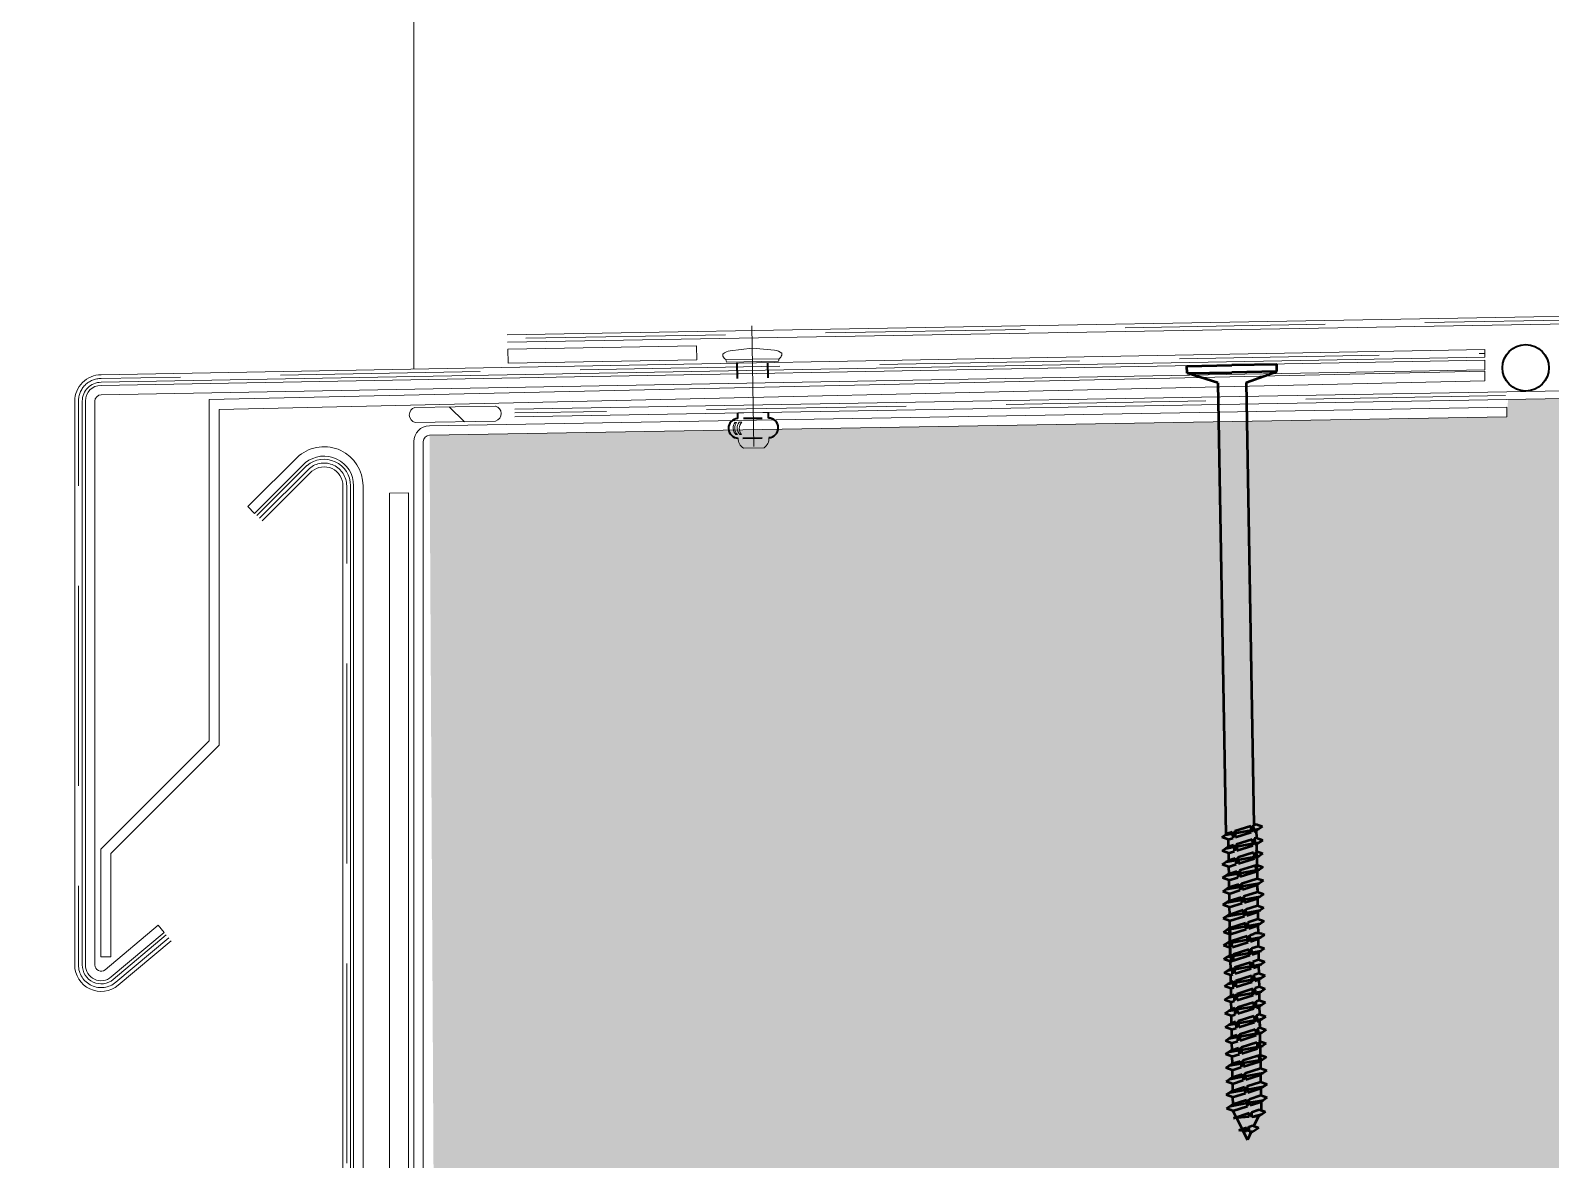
# Model space of a CAD drawing. Header units: millimetres. Extents: x -54677 to 188015, y -4000 to 32873.
# Drawn here: x 182724.5 to 182966, y 31938.6 to 32117.9 of the extents above; entities that cross this region are included whole.
import ezdxf

# ---------------------------------------------------------------- set-up
doc = ezdxf.new("R2010")
doc.units = ezdxf.units.MM
doc.header["$MEASUREMENT"] = 0
doc.linetypes.add('HIDDEN', pattern=[47.625, 31.75, -15.875])
for name, color, linetype, lineweight in [('2D Layer_Pen_No__1', 7, 'Continuous', 13), ('2D Layer_Pen_No__101', 252, 'Continuous', 15), ('2D Layer_Pen_No__128', 255, 'Continuous', 0), ('2D Layer_Pen_No__2', 8, 'Continuous', 15), ('2D Layer_Pen_No__3', 7, 'Continuous', 18), ('2D Layer_Pen_No__8', 7, 'Continuous', 35), ('2D Layer_Pen_No__9', 7, 'Continuous', 13), ('New_2D Layer_Pen_No__87', 8, 'Continuous', 20)]:
    doc.layers.add(name, color=color, linetype=linetype, lineweight=lineweight)
doc.layers.add('2D Layer_Pen_No__30', color=7, linetype='Continuous', lineweight=50, true_color=0x2a2a2a)

msp = doc.modelspace()

# ---------------------------------------------------------------- hatches: boundary and pattern name
at = {"layer": '2D Layer_Pen_No__1', "linetype": 'Continuous'}
h = msp.add_hatch(dxfattribs=at)
h.set_pattern_fill('ANSI31_0002', color=256, style=0, pattern_type=2)
h.set_pattern_definition([(46, (176604.4, 34895.2), (-885.01, 854.65), [])])
h.paths.add_polyline_path([(182800.33, 32067.29), (182800.37, 32065.09), (182830.36, 32065.61), (182830.33, 32067.81)])
at = {"layer": '2D Layer_Pen_No__101', "linetype": 'Continuous'}
h = msp.add_hatch(dxfattribs=at)
h.set_pattern_fill('AR_SAND_0002', color=256, style=0, pattern_type=2)
h.set_pattern_definition([(37.5, (160184.873, 11417.1086), (-0.2519482, 7.7065243), [0, -6.079392, 0, -6.79932, 0, -6.49935]), (7.5, (160184.873, 11417.109), (7.078399, 11.2874554), [0, -3.279672, 0, -5.479452, 0, -2.09979]), (327.5, (160179.953, 11417.1086), (12.4553218, 0.022634), [0, -1.9998, 0, -7.19928, 0, -9.39906]), (317.5, (160179.953, 11417.109), (12.023304, 3.5103512), [0, -0.9999, 0, -4.719528, 0, -5.39946])])
h.paths.add_polyline_path([(182787.9, 32053.61), (182788.67, 31912.5), (185937.93, 31951.94), (185937.61, 31977.19), (185937.58, 31977.17), (185935.88, 31978.87), (185935.82, 31983.63), (185934.87, 31984.24), (185935.81, 31984.62), (185935.79, 31986.16), (185935.77, 31986.17), (185934.82, 31986.77), (185935.76, 31987.15), (185935.74, 31988.7), (185934.79, 31989.31), (185935.73, 31989.68), (185935.71, 31991.24), (185934.75, 31991.84), (185935.7, 31992.22), (185935.68, 31993.77), (185934.72, 31994.38), (185935.66, 31994.76), (185935.65, 31996.31), (185934.69, 31996.92), (185935.63, 31997.29), (185935.61, 31998.85), (185934.66, 31999.45), (185935.6, 31999.83), (185935.58, 32001.38), (185934.63, 32001.99), (185935.57, 32002.36), (185935.55, 32003.92), (185934.6, 32004.52), (185935.54, 32004.9), (185935.52, 32006.45), (185934.56, 32007.06), (185935.51, 32007.43), (185935.49, 32008.99), (185934.53, 32009.59), (185935.47, 32009.97), (185935.45, 32011.53), (185934.5, 32012.13), (185935.44, 32012.51), (185935.42, 32014.06), (185934.47, 32014.67), (185935.41, 32015.04), (185935.39, 32016.6), (185934.44, 32017.2), (185935.38, 32017.58), (185935.36, 32019.13), (185934.4, 32019.74), (185935.35, 32020.11), (185935.33, 32021.67), (185934.37, 32022.27), (185935.32, 32022.65), (185935.3, 32024.2), (185934.34, 32024.81), (185935.28, 32025.18), (185935.26, 32026.74), (185934.31, 32027.35), (185935.25, 32027.72), (185935.23, 32029.28), (185934.28, 32029.88), (185935.22, 32030.26), (185935.2, 32031.81), (185934.25, 32032.42), (185935.19, 32032.79), (185935.17, 32034.06), (185934.22, 32034.66), (185935.16, 32035.04), (185935.14, 32036.6), (185934.19, 32037.2), (185935.13, 32037.58), (185935.11, 32039.13), (185934.15, 32039.74), (185935.1, 32040.11), (185935.08, 32041.67), (185934.12, 32042.27), (185935.07, 32042.65), (185935.05, 32044.2), (185934.09, 32044.81), (185935.03, 32045.18), (185935.01, 32046.74), (185934.34, 32047.17), (185933.66, 32047.16), (185931.27, 32059.39), (185930.8, 32096.94), (182959.27, 32059.32), (182959.1, 32056.57)])
at = {"layer": '2D Layer_Pen_No__128', "linetype": 'Continuous'}
h = msp.add_hatch(dxfattribs=at)
h.set_pattern_fill('ANSI37_0002', color=256, style=0, pattern_type=2)
h.set_pattern_definition([(46, (180119.206, 32607.867), (-45.6781, 44.1108), []), (136, (180119.206, 32607.867), (44.1108, 45.6781), [])])
h.paths.add_polyline_path([(182798.4, 32055.86, 0.763852), (182798.36, 32058.26), (182785.59, 32058.04, 0.763852), (182785.63, 32055.64)])
at = {"layer": '2D Layer_Pen_No__8', "linetype": 'Continuous'}
h = msp.add_hatch(dxfattribs=at)
h.set_pattern_fill('ANSI31_0002', color=256, style=0, pattern_type=2)
h.set_pattern_definition([(225, (184527.1, 31341.8), (-267.775, 267.775), [])])
h.paths.add_polyline_path([(182965.76, 32064.32, 1), (182958.38, 32064.32, 1)])

# ---------------------------------------------------------------- linework, layer by layer
at = {"layer": '2D Layer_Pen_No__1', "linetype": 'Continuous'}
for p, q in [((182830.33, 32067.81), (182800.33, 32067.29)), ((182830.33, 32067.81), (182830.36, 32065.61)), ((182800.33, 32067.29), (182800.37, 32065.09)), ((182800.37, 32065.09), (182830.36, 32065.61)), ((183244.57, 32065.5), (182801.43, 32057.76)), ((182955.59, 32067.22), (182955.59, 32066.02)), ((183244.59, 32064.3), (182801.45, 32056.56))]:
    msp.add_line(p, q, dxfattribs=at)
at = {"layer": '2D Layer_Pen_No__1', "linetype": 'Continuous', "flags": 128}
for points in [[(183071.55, 32068.62), (183008.14, 32068.66), (183004.62, 32069.25), (183001.21, 32072.47, 0.19597), (182999.66, 32073.07), (182800.26, 32069.59)], [(183071.57, 32067.42), (183008.25, 32067.46, -0.025949), (183008.04, 32067.47), (183004.07, 32068.12), (183000.35, 32071.63, 0.19597), (182999.72, 32071.87), (182800.29, 32068.39)], [(182746.85, 31973.34), (182738.42, 31966.27, -0.63707), (182731.52, 31969.49), (182731.52, 32059.04, -0.414214), (182735.72, 32063.24), (182955.59, 32067.22)], [(182746.07, 31974.26), (182737.65, 31967.19, -0.63707), (182732.72, 31969.49), (182732.72, 32059.04, -0.414214), (182735.72, 32062.04), (182955.59, 32066.02)], [(182768.44, 32048.82, -0.63707), (182775.34, 32045.6), (182775.34, 31850.46), (182591.55, 31850.46), (182591.55, 32036.46), (182604.55, 32036.46)], [(182761.31, 32040.01), (182769.21, 32047.9, -0.63707), (182774.14, 32045.6), (182774.14, 31851.66), (182592.75, 31851.66), (182592.75, 32035.26), (182604.55, 32035.26)]]:
    msp.add_lwpolyline(points, format="xyb", dxfattribs=at)
at = {"layer": '2D Layer_Pen_No__1', "linetype": 'HIDDEN', "flags": 128}
for points in [[(183071.56, 32068.02), (183008.17, 32068.06), (183004.35, 32068.69), (183000.79, 32072.04, 0.19597), (182999.67, 32072.47), (182800.27, 32068.99)], [(182746.46, 31973.8), (182738.04, 31966.73, -0.63707), (182732.12, 31969.49), (182732.12, 32059.04, -0.414214), (182735.72, 32062.64), (182955.59, 32066.62)], [(182760.88, 32040.44), (182768.82, 32048.36, -0.63707), (182774.74, 32045.6), (182774.74, 31851.06), (182592.15, 31851.06), (182592.15, 32035.86), (182604.55, 32035.86)]]:
    msp.add_lwpolyline(points, format="xyb", dxfattribs=at)
msp.add_lwpolyline([(183244.58, 32064.9), (182801.44, 32057.16)], dxfattribs=at)
at = {"layer": '2D Layer_Pen_No__1', "linetype": 'Continuous', "flags": 128}
msp.add_lwpolyline([(182760.46, 32040.86), (182768.43, 32048.8)], dxfattribs=at)
at = {"layer": '2D Layer_Pen_No__2', "linetype": 'Continuous'}
for p, q in [((182781.55, 32044.41), (182784.55, 32044.46)), ((182781.55, 31846.46), (182781.55, 32044.41)), ((182784.55, 32044.46), (182784.55, 31843.46))]:
    msp.add_line(p, q, dxfattribs=at)
at = {"layer": '2D Layer_Pen_No__2', "linetype": 'Continuous', "flags": 128}
msp.add_lwpolyline([(182786.91, 31893.7), (182786.91, 32052.61, -0.409111), (182787.9, 32053.61), (182959.1, 32056.57), (182959.07, 32058.07), (182787.87, 32055.11, 0.409111), (182785.41, 32052.61), (182785.41, 31893.7)], format="xyb", close=True, dxfattribs=at)
at = {"layer": '2D Layer_Pen_No__3', "linetype": 'Continuous'}
for p, q in [((182735.72, 32061.54), (182955.59, 32065.52)), ((182955.59, 32065.52), (182955.59, 32064.02)), ((182955.59, 32064.02), (182735.72, 32060.04)), ((182752.89, 32059.31), (182955.59, 32063.81)), ((182955.59, 32063.81), (182955.59, 32062.27)), ((182754.49, 32057.71), (182955.59, 32062.27)), ((182733.22, 31969.49), (182733.22, 32059.04)), ((182734.72, 32059.04), (182734.72, 31969.49)), ((182752.89, 32059.31), (182752.89, 32005.07)), ((182754.49, 32004.41), (182754.49, 32057.71)), ((182759.05, 32042.28), (182760.11, 32041.21)), ((182752.89, 32005.07), (182735.67, 31987.86)), ((182737.27, 31987.19), (182754.49, 32004.41)), ((182735.67, 31987.86), (182735.67, 31970.75)), ((182737.27, 31970.75), (182737.27, 31987.19)), ((182736.37, 31968.72), (182744.79, 31975.79)), ((182745.75, 31974.64), (182737.33, 31967.58)), ((182744.79, 31975.79), (182745.75, 31974.64)), ((182735.67, 31970.75), (182737.27, 31970.75))]:
    msp.add_line(p, q, dxfattribs=at)
at = {"layer": '2D Layer_Pen_No__3', "linetype": 'Continuous', "flags": 128}
for points in [[(182759.05, 32042.28), (182767.19, 32050.38, -0.634686), (182777.34, 32045.6), (182777.34, 31848.46), (182589.55, 31848.46)], [(182760.11, 32041.21), (182768.19, 32049.27, -0.629899), (182775.84, 32045.6), (182775.84, 31849.96), (182591.05, 31849.96)]]:
    msp.add_lwpolyline(points, format="xyb", dxfattribs=at)
at = {"layer": '2D Layer_Pen_No__3', "linetype": 'Continuous'}
for centre, radius, start, end in [((182735.72, 32059.04), 2.5, 90, 180), ((182735.72, 32059.04), 1, 90, 180), ((182735.72, 31969.49), 2.5, 180, 310), ((182735.72, 31969.49), 1, 180, 310)]:
    msp.add_arc(centre, radius, start, end, dxfattribs=at)
at = {"layer": '2D Layer_Pen_No__30', "linetype": 'Continuous'}
for p, q in [((182908.24, 32064.61), (182915.38, 32064.73)), ((182908.26, 32063.48), (182908.24, 32064.61)), ((182908.26, 32063.48), (182915.4, 32063.61)), ((182913.17, 32061.92), (182908.26, 32063.48)), ((182922.51, 32064.86), (182915.38, 32064.73)), ((182922.53, 32063.73), (182915.4, 32063.61)), ((182917.67, 32062), (182922.53, 32063.73)), ((182922.53, 32063.73), (182922.51, 32064.86)), ((182913.17, 32061.92), (182914.43, 31990.2)), ((182917.67, 32062), (182918.9, 31991.74)), ((182913.78, 31989.76), (182914.77, 31990.43)), ((182914.77, 31990.43), (182915.45, 31990.65)), ((182915.84, 31990.77), (182918.38, 31991.57)), ((182915.88, 31990.42), (182918.44, 31990.88)), ((182915.94, 31989.76), (182918.47, 31990.56)), ((182918.77, 31991.7), (182919.25, 31991.85)), ((182918.84, 31990.95), (182919.69, 31991.1)), ((182918.86, 31990.69), (182919.27, 31990.81)), ((182919.25, 31991.85), (182920.25, 31991.48)), ((182919.25, 31991.85), (182920.25, 31991.48)), ((182920.25, 31991.48), (182919.27, 31990.81)), ((182919.27, 31990.81), (182919.29, 31989.7)), ((182914.79, 31989.4), (182913.78, 31989.76)), ((182913.82, 31987.61), (182914.81, 31988.28)), ((182914.35, 31990.14), (182915.48, 31990.35)), ((182914.38, 31987.99), (182915.71, 31988.23)), ((182914.79, 31989.4), (182915.56, 31989.64)), ((182914.79, 31989.4), (182914.81, 31988.28)), ((182914.81, 31988.28), (182915.67, 31988.55)), ((182916.06, 31988.68), (182918.59, 31989.48)), ((182916.11, 31988.3), (182918.67, 31988.76)), ((182916.18, 31987.67), (182918.7, 31988.47)), ((182918.98, 31989.6), (182919.29, 31989.7)), ((182919.06, 31988.83), (182919.73, 31988.95)), ((182919.09, 31988.59), (182919.3, 31988.66)), ((182919.28, 31990.22), (182919.29, 31989.7)), ((182919.28, 31990.22), (182919.29, 31989.7)), ((182919.29, 31989.7), (182920.29, 31989.33)), ((182919.29, 31989.7), (182920.29, 31989.33)), ((182919.29, 31989.7), (182920.29, 31989.33)), ((182920.29, 31989.33), (182919.3, 31988.66)), ((182919.3, 31988.66), (182919.32, 31987.55)), ((182914.83, 31987.24), (182913.82, 31987.61)), ((182913.86, 31985.46), (182914.85, 31986.13)), ((182914.42, 31985.84), (182915.97, 31986.12)), ((182914.83, 31987.24), (182915.79, 31987.55)), ((182914.83, 31987.24), (182914.85, 31986.13)), ((182914.85, 31986.13), (182915.92, 31986.47)), ((182916.31, 31986.59), (182918.83, 31987.39)), ((182916.36, 31986.19), (182918.92, 31986.65)), ((182916.44, 31985.59), (182918.96, 31986.39)), ((182918.83, 31987.39), (182918.96, 31986.39)), ((182919.22, 31987.51), (182919.32, 31987.55)), ((182919.31, 31986.72), (182919.77, 31986.8)), ((182919.32, 31987.55), (182920.33, 31987.18)), ((182920.33, 31987.18), (182919.34, 31986.51)), ((182919.34, 31986.51), (182919.36, 31985.4)), ((182919.34, 31986.51), (182919.34, 31986.51)), ((182914.87, 31985.09), (182913.86, 31985.46)), ((182913.9, 31983.31), (182914.88, 31983.98)), ((182914.9, 31982.94), (182913.9, 31983.31)), ((182914.46, 31983.69), (182916.26, 31984.01)), ((182914.87, 31985.09), (182916.05, 31985.47)), ((182914.87, 31985.09), (182914.88, 31983.98)), ((182914.88, 31983.98), (182916.2, 31984.4)), ((182914.9, 31982.94), (182916.35, 31983.4)), ((182916.59, 31984.52), (182919.36, 31985.4)), ((182916.65, 31984.08), (182919.2, 31984.54)), ((182916.73, 31983.52), (182919.24, 31984.32)), ((182916.9, 31982.45), (182919.4, 31983.24)), ((182919.36, 31985.4), (182920.37, 31985.03)), ((182919.36, 31985.4), (182919.38, 31984.36)), ((182919.37, 31984.57), (182919.81, 31984.65)), ((182920.37, 31985.03), (182919.38, 31984.36)), ((182919.38, 31984.36), (182919.4, 31983.24)), ((182919.4, 31983.24), (182920.4, 31982.88)), ((182913.93, 31981.16), (182914.92, 31981.83)), ((182913.93, 31981.16), (182914.49, 31981.53)), ((182914.94, 31980.79), (182913.93, 31981.16)), ((182914.94, 31980.79), (182913.93, 31981.16)), ((182914.5, 31981.54), (182916.58, 31981.91)), ((182914.9, 31982.94), (182914.92, 31981.83)), ((182914.92, 31981.83), (182916.51, 31982.33)), ((182914.94, 31980.79), (182916.67, 31981.34)), ((182914.94, 31980.79), (182916.67, 31981.34)), ((182914.94, 31980.79), (182914.96, 31979.68)), ((182916.97, 31981.98), (182919.84, 31982.5)), ((182917.06, 31981.46), (182919.42, 31982.21)), ((182917.06, 31981.46), (182917.44, 31981.58)), ((182917.23, 31980.4), (182919.44, 31981.09)), ((182920.4, 31982.88), (182919.42, 31982.21)), ((182919.42, 31982.21), (182919.44, 31981.09)), ((182919.43, 31981.62), (182919.44, 31981.09)), ((182919.44, 31981.09), (182920.44, 31980.73)), ((182919.44, 31981.09), (182920.44, 31980.73)), ((182920.44, 31980.73), (182919.45, 31980.06)), ((182913.97, 31979.01), (182914.96, 31979.68)), ((182914.98, 31978.64), (182913.97, 31979.01)), ((182914.53, 31979.39), (182916.93, 31979.82)), ((182914.96, 31979.68), (182916.85, 31980.27)), ((182914.98, 31978.64), (182917.02, 31979.29)), ((182914.98, 31978.64), (182915, 31977.52)), ((182917.32, 31979.89), (182919.88, 31980.35)), ((182917.41, 31979.41), (182919.45, 31980.06)), ((182917.59, 31978.35), (182919.47, 31978.94)), ((182919.45, 31980.06), (182919.47, 31978.94)), ((182919.46, 31979.47), (182919.47, 31978.94)), ((182919.47, 31978.94), (182920.48, 31978.58)), ((182919.47, 31978.94), (182920.48, 31978.58)), ((182920.48, 31978.58), (182919.49, 31977.91)), ((182914.01, 31976.86), (182915, 31977.52)), ((182915.02, 31976.49), (182914.01, 31976.86)), ((182914.57, 31977.24), (182917.29, 31977.72)), ((182915, 31977.52), (182917.2, 31978.22)), ((182915.02, 31976.49), (182917.37, 31977.23)), ((182915.02, 31976.49), (182915.03, 31975.37)), ((182915.05, 31975.38), (182917.53, 31976.17)), ((182917.68, 31977.79), (182919.92, 31978.2)), ((182917.75, 31977.36), (182919.49, 31977.91)), ((182917.92, 31976.29), (182919.51, 31976.79)), ((182918.01, 31975.7), (182919.96, 31976.05)), ((182919.49, 31977.91), (182919.51, 31976.79)), ((182919.51, 31976.79), (182920.52, 31976.43)), ((182920.52, 31976.43), (182919.53, 31975.76)), ((182914.05, 31974.7), (182915.03, 31975.37)), ((182915.05, 31974.34), (182914.05, 31974.7)), ((182914.61, 31975.09), (182915.04, 31975.16)), ((182915.11, 31971.07), (182915.03, 31975.49)), ((182915.05, 31974.34), (182915.07, 31973.22)), ((182915.08, 31975.17), (182917.62, 31975.63)), ((182915.19, 31974.38), (182917.68, 31975.17)), ((182915.34, 31973.31), (182917.83, 31974.1)), ((182915.37, 31973.06), (182917.91, 31973.52)), ((182918.07, 31975.29), (182919.53, 31975.76)), ((182918.22, 31974.22), (182918.9, 31974.44)), ((182918.3, 31973.59), (182919.99, 31973.89)), ((182918.35, 31973.22), (182919.57, 31973.61)), ((182919.53, 31975.76), (182919.55, 31974.64)), ((182920.55, 31974.27), (182919.57, 31973.61)), ((182919.57, 31973.61), (182919.59, 31972.49)), ((182920.19, 31974.41), (182920.55, 31974.27)), ((182914.08, 31972.55), (182915.07, 31973.22)), ((182915.09, 31972.19), (182914.08, 31972.55)), ((182914.12, 31970.4), (182915.11, 31971.07)), ((182914.65, 31972.93), (182915.08, 31973.01)), ((182915.09, 31972.19), (182915.11, 31971.07)), ((182915.11, 31971.07), (182915.2, 31971.1)), ((182915.46, 31972.31), (182917.97, 31973.1)), ((182915.59, 31971.22), (182918.1, 31972.02)), ((182915.62, 31970.95), (182918.17, 31971.41)), ((182918.49, 31972.14), (182919.59, 31972.49)), ((182918.57, 31971.48), (182920.03, 31971.74)), ((182918.6, 31971.14), (182919.6, 31971.45)), ((182919.59, 31972.49), (182920.59, 31972.12)), ((182920.59, 31972.12), (182919.6, 31971.45)), ((182919.6, 31971.45), (182919.62, 31970.34)), ((182914.12, 31970.4), (182914.67, 31970.78)), ((182915.13, 31970.04), (182914.12, 31970.4)), ((182915.13, 31970.04), (182914.12, 31970.4)), ((182914.16, 31968.25), (182915.15, 31968.92)), ((182914.68, 31970.78), (182915.23, 31970.88)), ((182914.72, 31968.63), (182915.45, 31968.76)), ((182915.13, 31970.04), (182917.63, 31970.83)), ((182915.13, 31970.04), (182915.31, 31970.09)), ((182915.13, 31970.04), (182915.15, 31968.92)), ((182915.15, 31968.92), (182915.42, 31969.01)), ((182915.7, 31970.22), (182918.22, 31971.02)), ((182915.81, 31969.13), (182918.33, 31969.93)), ((182915.84, 31968.83), (182918.4, 31969.29)), ((182915.91, 31968.12), (182918.43, 31968.92)), ((182918.72, 31970.05), (182919.62, 31970.34)), ((182918.79, 31969.36), (182920.07, 31969.59)), ((182918.82, 31969.05), (182919.64, 31969.3)), ((182919.61, 31970.86), (182919.62, 31970.34)), ((182919.62, 31970.34), (182920.63, 31969.97)), ((182919.62, 31970.34), (182920.63, 31969.97)), ((182920.63, 31969.97), (182919.64, 31969.3)), ((182919.64, 31969.3), (182919.66, 31968.19)), ((182915.17, 31967.89), (182914.16, 31968.25)), ((182914.2, 31966.1), (182915.18, 31966.77)), ((182914.76, 31966.48), (182915.63, 31966.64)), ((182915.17, 31967.89), (182915.52, 31968)), ((182915.17, 31967.89), (182915.18, 31966.77)), ((182915.18, 31966.77), (182915.61, 31966.9)), ((182916, 31967.03), (182918.53, 31967.83)), ((182916.03, 31966.71), (182918.59, 31967.17)), ((182916.08, 31966.01), (182918.62, 31966.82)), ((182918.93, 31967.96), (182919.66, 31968.19)), ((182918.99, 31967.24), (182920.11, 31967.44)), ((182919.01, 31966.94), (182919.68, 31967.15)), ((182919.66, 31968.19), (182920.67, 31967.82)), ((182920.67, 31967.82), (182919.68, 31967.15)), ((182919.68, 31967.15), (182919.7, 31966.04)), ((182915.2, 31965.73), (182914.2, 31966.1)), ((182914.23, 31963.95), (182915.22, 31964.62)), ((182915.24, 31963.58), (182914.23, 31963.95)), ((182914.8, 31964.33), (182915.78, 31964.51)), ((182915.2, 31965.73), (182915.69, 31965.89)), ((182915.2, 31965.73), (182915.22, 31964.62)), ((182915.22, 31964.62), (182915.76, 31964.79)), ((182916.16, 31964.92), (182918.7, 31965.72)), ((182916.18, 31964.58), (182918.75, 31965.04)), ((182916.22, 31963.89), (182918.77, 31964.7)), ((182919.1, 31965.85), (182919.7, 31966.04)), ((182919.15, 31965.11), (182920.14, 31965.29)), ((182919.16, 31964.83), (182919.72, 31965)), ((182919.23, 31963.73), (182919.74, 31963.89)), ((182919.7, 31966.04), (182920.7, 31965.67)), ((182920.7, 31965.67), (182919.72, 31965)), ((182919.72, 31965), (182919.74, 31963.89)), ((182919.74, 31963.89), (182920.74, 31963.52)), ((182914.27, 31961.8), (182915.26, 31962.47)), ((182915.28, 31961.43), (182914.27, 31961.8)), ((182914.83, 31962.18), (182915.9, 31962.37)), ((182915.24, 31963.58), (182915.83, 31963.77)), ((182915.24, 31963.58), (182915.26, 31962.47)), ((182915.26, 31962.47), (182915.88, 31962.67)), ((182915.28, 31961.43), (182915.93, 31961.64)), ((182915.28, 31961.4), (182915.3, 31960.28)), ((182916.28, 31962.79), (182918.84, 31963.6)), ((182916.3, 31962.44), (182918.87, 31962.91)), ((182916.33, 31961.77), (182918.89, 31962.58)), ((182916.37, 31960.6), (182918.9, 31961.41)), ((182919.27, 31962.98), (182920.18, 31963.14)), ((182919.29, 31962.7), (182919.75, 31962.85)), ((182919.29, 31961.53), (182919.77, 31961.68)), ((182920.74, 31963.52), (182919.75, 31962.85)), ((182919.75, 31962.85), (182919.77, 31961.74)), ((182919.77, 31961.68), (182920.78, 31961.32)), ((182919.77, 31961.68), (182920.78, 31961.32)), ((182914.31, 31959.6), (182915.3, 31960.26)), ((182915.32, 31959.23), (182914.31, 31959.6)), ((182914.87, 31959.98), (182916.01, 31960.18)), ((182915.3, 31960.26), (182915.98, 31960.48)), ((182915.32, 31959.23), (182916.08, 31959.47)), ((182915.32, 31959.23), (182915.34, 31958.11)), ((182916.4, 31960.25), (182918.97, 31960.71)), ((182916.47, 31959.6), (182919, 31960.4)), ((182916.59, 31958.51), (182919.11, 31959.31)), ((182919.36, 31960.78), (182920.22, 31960.94)), ((182919.39, 31960.52), (182919.79, 31960.65)), ((182919.5, 31959.43), (182919.81, 31959.53)), ((182920.78, 31961.32), (182919.79, 31960.65)), ((182919.79, 31960.65), (182919.81, 31959.53)), ((182919.8, 31960.06), (182919.81, 31959.53)), ((182919.8, 31960.06), (182919.81, 31959.53)), ((182919.81, 31959.53), (182920.82, 31959.17)), ((182919.81, 31959.53), (182920.82, 31959.17)), ((182919.81, 31959.53), (182920.82, 31959.17)), ((182920.82, 31959.17), (182919.83, 31958.5)), ((182914.35, 31957.44), (182915.34, 31958.11)), ((182915.35, 31957.08), (182914.35, 31957.44)), ((182914.91, 31957.82), (182916.24, 31958.06)), ((182915.34, 31958.11), (182916.2, 31958.39)), ((182915.35, 31957.08), (182916.32, 31957.38)), ((182915.35, 31957.08), (182915.37, 31955.96)), ((182916.63, 31958.13), (182919.19, 31958.59)), ((182916.71, 31957.51), (182919.23, 31958.31)), ((182916.84, 31956.43), (182919.35, 31957.22)), ((182919.35, 31957.22), (182919.48, 31956.22)), ((182919.59, 31958.66), (182920.26, 31958.79)), ((182919.61, 31958.43), (182919.83, 31958.5)), ((182919.74, 31957.35), (182919.85, 31957.38)), ((182919.83, 31958.5), (182919.85, 31957.38)), ((182919.84, 31956.55), (182920.29, 31956.63)), ((182919.85, 31957.38), (182920.86, 31957.01)), ((182920.86, 31957.01), (182919.87, 31956.35)), ((182914.39, 31955.29), (182915.37, 31955.96)), ((182915.39, 31954.93), (182914.39, 31955.29)), ((182914.95, 31955.67), (182916.5, 31955.95)), ((182915.37, 31955.96), (182916.45, 31956.3)), ((182915.39, 31954.93), (182916.58, 31955.3)), ((182915.39, 31954.93), (182915.41, 31953.81)), ((182915.41, 31953.81), (182916.73, 31954.23)), ((182916.89, 31956.02), (182919.45, 31956.48)), ((182916.97, 31955.43), (182919.48, 31956.22)), ((182917.12, 31954.35), (182919.89, 31955.23)), ((182917.18, 31953.92), (182919.73, 31954.38)), ((182917.26, 31953.36), (182919.76, 31954.15)), ((182919.87, 31956.35), (182919.89, 31955.23)), ((182919.87, 31956.35), (182919.87, 31956.35)), ((182919.89, 31955.23), (182920.89, 31954.86)), ((182919.89, 31955.23), (182919.91, 31954.19)), ((182919.9, 31954.41), (182920.33, 31954.48)), ((182920.89, 31954.86), (182919.91, 31954.19)), ((182919.91, 31954.19), (182919.92, 31953.08)), ((182914.42, 31953.14), (182915.41, 31953.81)), ((182915.43, 31952.78), (182914.42, 31953.14)), ((182914.98, 31953.52), (182916.78, 31953.85)), ((182915.02, 31951.37), (182917.1, 31951.75)), ((182915.43, 31952.78), (182916.87, 31953.23)), ((182915.43, 31952.78), (182915.45, 31951.66)), ((182915.45, 31951.66), (182917.04, 31952.16)), ((182917.42, 31952.29), (182919.92, 31953.08)), ((182917.5, 31951.82), (182920.37, 31952.33)), ((182917.58, 31951.3), (182919.94, 31952.04)), ((182919.92, 31953.08), (182920.93, 31952.71)), ((182920.93, 31952.71), (182919.94, 31952.04)), ((182919.94, 31952.04), (182919.96, 31950.93)), ((182914.46, 31950.99), (182915.45, 31951.66)), ((182914.46, 31950.99), (182915.01, 31951.37)), ((182915.47, 31950.63), (182914.46, 31950.99)), ((182915.47, 31950.63), (182914.46, 31950.99)), ((182914.5, 31948.84), (182915.49, 31949.51)), ((182915.06, 31949.22), (182917.45, 31949.65)), ((182915.47, 31950.63), (182917.2, 31951.17)), ((182915.47, 31950.63), (182917.2, 31951.17)), ((182915.47, 31950.63), (182915.49, 31949.51)), ((182915.49, 31949.51), (182917.37, 31950.11)), ((182917.58, 31951.3), (182917.96, 31951.42)), ((182917.76, 31950.23), (182919.96, 31950.93)), ((182917.85, 31949.72), (182920.41, 31950.18)), ((182917.93, 31949.24), (182919.98, 31949.89)), ((182919.95, 31951.45), (182919.96, 31950.93)), ((182919.96, 31950.93), (182920.97, 31950.56)), ((182919.96, 31950.93), (182920.97, 31950.56)), ((182920.97, 31950.56), (182919.98, 31949.89)), ((182919.98, 31949.89), (182920, 31948.78)), ((182915.5, 31948.47), (182914.5, 31948.84)), ((182914.54, 31946.69), (182915.52, 31947.36)), ((182915.1, 31947.07), (182917.81, 31947.56)), ((182915.5, 31948.47), (182917.55, 31949.12)), ((182915.5, 31948.47), (182915.52, 31947.36)), ((182915.52, 31947.36), (182917.73, 31948.06)), ((182915.54, 31946.32), (182917.89, 31947.07)), ((182918.12, 31948.18), (182920, 31948.78)), ((182918.21, 31947.63), (182920.44, 31948.03)), ((182918.28, 31947.19), (182920.02, 31947.74)), ((182920, 31948.78), (182921.01, 31948.41)), ((182920, 31948.78), (182921.01, 31948.41)), ((182921.01, 31948.41), (182920.02, 31947.74)), ((182920.02, 31947.74), (182920.04, 31946.4)), ((182915.54, 31946.32), (182914.54, 31946.69)), ((182915.54, 31946.32), (182916.07, 31945.28)), ((182915.67, 31945.14), (182918.14, 31945.98)), ((182918.16, 31945.35), (182915.67, 31945.14)), ((182916.12, 31945.18), (182917, 31943.43)), ((182918.53, 31946.11), (182919.71, 31946.52)), ((182918.56, 31945.35), (182920.16, 31945.77)), ((182919.73, 31945.48), (182918.56, 31945.29)), ((182919.61, 31945.46), (182918.9, 31943.93)), ((182919.71, 31946.52), (182920.72, 31946.15)), ((182920.72, 31946.15), (182919.73, 31945.48)), ((182920.04, 31946.4), (182920.04, 31946.4)), ((182916.51, 31943.27), (182917.69, 31943.67)), ((182917.71, 31943.04), (182916.51, 31943.27)), ((182917.15, 31943.15), (182917.87, 31941.71)), ((182918.46, 31942.97), (182917.87, 31941.71)), ((182918.09, 31943.8), (182918.68, 31944)), ((182918.7, 31942.97), (182918.12, 31942.98)), ((182918.68, 31944), (182919.69, 31943.64)), ((182919.69, 31943.64), (182918.7, 31942.97))]:
    msp.add_line(p, q, dxfattribs=at)
for centre, radius, start, end in [((183060.81, 32004.92), 146.05, 185.6085, 186.0061), ((183060.81, 32004.92), 145.65, 185.5751, 185.9739), ((183063.8, 32005.13), 146.05, 185.3262, 185.7242), ((183063.8, 32005.13), 145.65, 185.292, 185.6911), ((183060.81, 32004.92), 146.05, 186.4341, 186.8305), ((183060.81, 32004.92), 145.65, 186.4031, 186.8007), ((183063.8, 32005.13), 146.05, 186.1526, 186.5494), ((183063.8, 32005.13), 145.65, 186.1208, 186.5188), ((183060.81, 32004.92), 146.05, 187.2573, 187.6527), ((183060.81, 32004.92), 145.65, 187.2287, 187.6252), ((183063.8, 32005.13), 145.65, 186.9472, 187.3429), ((183060.81, 32004.92), 146.05, 188.0785, 188.4729), ((183060.81, 32004.92), 145.65, 188.0521, 188.4477), ((183063.8, 32005.13), 146.05, 187.7984, 188.1932), ((183060.81, 32004.92), 146.05, 188.8976, 189.2912), ((183060.81, 32004.92), 145.65, 188.8736, 189.2682), ((183060.81, 32004.92), 146.05, 189.715, 190.0014), ((182786.96, 31956.27), 132.08, 10.0353, 10.1525), ((183060.81, 32004.92), 145.65, 189.6932, 190.0014), ((182786.96, 31956.27), 132.48, 10.0582, 10.1525), ((182786.96, 31956.27), 132.48, 9.1578, 9.5913), ((182786.96, 31956.27), 132.08, 9.1321, 9.567), ((182786.96, 31956.27), 132.08, 8.2267, 8.6627), ((182786.96, 31956.27), 132.48, 8.2552, 8.6898), ((182783.96, 31956.22), 132.48, 7.8798, 8.3648), ((182786.96, 31956.27), 132.08, 7.319, 7.7562), ((182786.96, 31956.27), 132.48, 7.3503, 7.7861), ((182919.5, 31972.53), 2, 70.01, 107.5794), ((182783.96, 31956.22), 132.08, 6.0299, 6.4689), ((182783.96, 31956.22), 132.48, 6.9739, 7.4102), ((182783.96, 31956.22), 132.48, 6.0653, 6.5029), ((182786.96, 31956.27), 132.08, 6.4087, 6.8471), ((182786.96, 31956.27), 132.48, 6.4429, 6.8799), ((182783.96, 31956.22), 132.08, 5.1155, 5.5559), ((182783.96, 31956.22), 132.48, 5.1537, 5.5928), ((182786.96, 31956.27), 132.08, 5.4955, 5.9354), ((182786.96, 31956.27), 132.48, 5.5326, 5.971), ((182783.96, 31956.22), 132.08, 4.1978, 4.6399), ((182783.96, 31956.22), 132.48, 4.239, 4.6796), ((182786.96, 31956.27), 132.08, 4.5792, 5.0206), ((182786.96, 31956.27), 132.48, 4.6192, 5.0591), ((182783.96, 31956.22), 132.08, 3.2766, 3.7204), ((182783.96, 31956.22), 132.48, 3.3207, 3.7631), ((182786.96, 31956.27), 132.08, 3.6595, 4.1026), ((182786.96, 31956.27), 132.48, 3.7024, 4.144), ((182783.96, 31956.22), 132.08, 2.3516, 2.7973), ((182783.96, 31956.22), 132.48, 2.3987, 2.8429), ((182786.96, 31956.27), 132.08, 2.7361, 3.181), ((183064.33, 31974.96), 146.05, 185.3262, 185.7242), ((182786.96, 31956.27), 132.48, 2.782, 3.2254), ((183064.33, 31974.96), 145.65, 185.292, 185.6911), ((183061.33, 31974.75), 146.05, 185.6085, 186.0061), ((183061.33, 31974.75), 145.65, 185.5751, 185.9739), ((183064.33, 31974.96), 146.05, 186.1526, 186.5494), ((183064.33, 31974.96), 145.65, 186.1208, 186.5188), ((183061.33, 31974.75), 146.05, 186.4341, 186.8305), ((183061.33, 31974.75), 145.65, 186.4031, 186.8007), ((183064.33, 31974.96), 145.65, 186.9472, 187.3429), ((183061.33, 31974.75), 146.05, 187.2573, 187.6527), ((183061.33, 31974.75), 146.05, 188.0785, 188.4729), ((183061.33, 31974.75), 145.65, 187.2287, 187.6252), ((183061.33, 31974.75), 145.65, 188.0521, 188.4477), ((183064.33, 31974.96), 146.05, 187.7984, 188.1932), ((183061.33, 31974.75), 146.05, 188.8976, 189.2912), ((183061.33, 31974.75), 145.65, 188.8736, 189.2682), ((183061.33, 31974.75), 146.05, 189.715, 190.0014), ((182787.49, 31926.11), 132.08, 10.0353, 10.1525), ((183061.33, 31974.75), 145.65, 189.6932, 190.0014), ((182787.49, 31926.11), 132.48, 10.0582, 10.1525), ((182787.49, 31926.11), 132.08, 9.1321, 9.567), ((182787.49, 31926.11), 132.48, 9.1578, 9.5913), ((182786.16, 31940.8), 132.08, 1.9743, 2.2476), ((182786.16, 31940.8), 132.48, 1.9425, 2.2988), ((182785.72, 31938.49), 132.08, 1.9743, 2.2476), ((182785.72, 31938.49), 132.48, 1.9425, 2.2988)]:
    msp.add_arc(centre, radius, start, end, dxfattribs=at)
at = {"layer": '2D Layer_Pen_No__8', "linetype": 'Continuous'}
for p, q in [((182836.81, 32062.66), (182836.77, 32065.1)), ((182841.71, 32062.73), (182841.67, 32065.17)), ((182836.89, 32056.29), (182836.87, 32057.18)), ((182837.78, 32056.31), (182840.74, 32056.36)), ((182841.78, 32056.36), (182841.77, 32057.26)), ((182837.66, 32053.16), (182840.77, 32053.21))]:
    msp.add_line(p, q, dxfattribs=at)
msp.add_circle((182962.07, 32064.32), 3.69, dxfattribs=at)
for centre, start, end in [((182836.96, 32054.72), 92.6289, 269.2015), ((182841.76, 32054.8), 272.6289, 89.2015)]:
    msp.add_arc(centre, 1.56, start, end, dxfattribs=at)
at = {"layer": '2D Layer_Pen_No__9', "linetype": 'Continuous'}
for p, q in [((182839.13, 32070.99), (182839.44, 32051.82)), ((182834.52, 32066.52), (182834.53, 32066.18)), ((182843.47, 32065.77), (182834.96, 32065.64)), ((182834.96, 32065.64), (182835.09, 32065.25)), ((182843.35, 32065.38), (182835.09, 32065.25)), ((182835.67, 32067.05), (182839.15, 32067.45)), ((182842.71, 32067.16), (182839.23, 32067.45)), ((182843.47, 32065.77), (182843.35, 32065.38)), ((182843.88, 32066.67), (182843.88, 32066.33)), ((182785.59, 32058.04), (182798.36, 32058.26)), ((182785.63, 32055.64), (182798.4, 32055.86)), ((182836.7, 32055.67), (182836.46, 32055.67)), ((182841.77, 32057.26), (182836.87, 32057.18)), ((182836.88, 32056.37), (182836.89, 32056.29)), ((182837.53, 32055.69), (182837.09, 32055.68)), ((182836.81, 32053.74), (182836.57, 32053.73)), ((182837.47, 32053.75), (182837.2, 32053.74)), ((182841.05, 32051.63), (182837.77, 32051.58))]:
    msp.add_line(p, q, dxfattribs=at)
for centre, radius, start, end in [((182836.14, 32064.53), 2.56, 100.4121, 129.0536), ((182835.93, 32066.86), 1.56, 205.7819, 231.3379), ((182839.19, 32067.04), 0.407, 85.2483, 96.582), ((182842.33, 32064.62), 2.56, 52.7768, 81.4183), ((182842.45, 32066.96), 1.56, 310.4925, 336.0485), ((182785.93, 32056.85), 1.24, 106.2511, 255.7489), ((182798.05, 32057.06), 1.24, 286.2511, 75.7489), ((182837.63, 32054.77), 1.48, 142.3715, 224.2594), ((182837.87, 32054.77), 1.48, 142.3715, 224.2594), ((182838.26, 32054.78), 1.48, 142.3715, 224.2594), ((182838.56, 32054.68), 1.44, 135.8245, 220.7243), ((182840.04, 32053.12), 1.8, 304.0942, 3.7), ((182838.74, 32053.1), 1.8, 178.1304, 237.7362)]:
    msp.add_arc(centre, radius, start, end, dxfattribs=at)
at = {"layer": 'New_2D Layer_Pen_No__87', "linetype": 'Continuous'}
msp.add_line((182785.41, 32064.14), (182785.41, 32265.06), dxfattribs=at)

doc.saveas('drawing.dxf')
